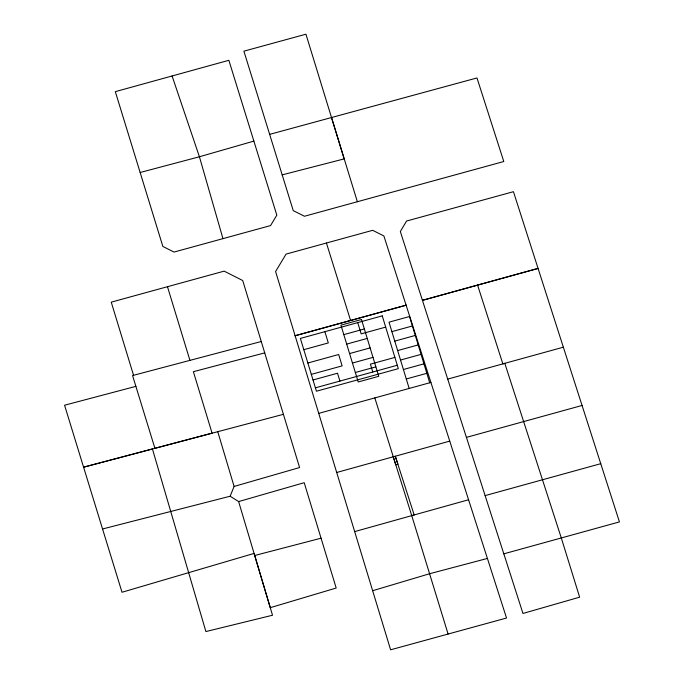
<?xml version="1.0" encoding="UTF-8"?>
<svg xmlns="http://www.w3.org/2000/svg" width="684" height="684" viewBox="0 0 684 684"><rect width="100%" height="100%" fill="white"/><g stroke="black" fill="none" stroke-linecap="round" stroke-linejoin="round"><path stroke-width="1.03" d="M135.877 386.357L64.561 405.227L102.557 528.98L230.149 496.225L234.099 486.435L217.76 431.689M372.643 590.719L429.885 573.654L487.41 558.443L506.528 618.028L390.615 649.8L275.592 271.514L286.066 254.106L372.669 230.32L383.878 235.937L487.41 558.443M253.875 141.109L228.858 60.295L115.322 91.656L162.86 246.454L174.035 252.063L270.582 225.575L276.823 215.135L253.875 141.109L199.42 156.764L140.16 172.496M234.099 486.435L299.592 467.548L242.726 280.534L224.147 271.138L111.253 302.157L133.551 375.277M238.622 501.577L304.2 482.69L336.195 588.026L270.266 607.674L238.622 501.577L230.149 496.225M354.671 531.605L414.179 514.949L395.301 456.228L397.891 464.222L395.797 464.821L374.823 397.908M393.257 456.792L411.734 515.633L468.566 499.765M477.577 285.1L422.447 300.336L538.077 268.419L477.577 285.1L502.851 363.871L563.351 347.19L619.439 521.909L503.817 553.835L400.337 231.525L406.553 221.043L513.445 191.691L563.351 347.19M447.721 379.107L504.801 363.341L561.299 537.94L579.639 597.175L522.969 613.454L503.817 553.835M336.699 472.49L449.721 441.12M466.445 437.375L582.067 405.458M600.757 463.684L485.127 495.609M343.813 334.63L364.358 328.97M303.799 349.686L328.303 342.932L324.883 331.68M385.682 327.114L361.178 333.869L357.749 322.626M346.694 344.095L367.24 338.435M391.889 331.637L412.426 325.977M307.851 363.007L338.666 354.517L342.128 365.88L311.314 374.37M349.575 353.568L370.112 347.899M394.771 341.111L415.308 335.442M352.457 363.033L372.994 357.373M397.652 350.576L418.189 344.916M313.016 379.979L337.528 373.225L339.914 381.073M394.899 357.407L370.395 364.162L372.78 372.011M355.338 372.498L375.875 366.838M400.525 360.041L421.07 354.38M315.409 387.828L397.284 365.256M403.406 369.505L423.952 363.845M406.287 378.979L426.833 373.31M318.718 413.375L430.92 382.45M269.641 134.372L476.979 77.95L503.792 161.518L304.466 216.255L293.256 210.646L243.897 51.18L305.936 34.2L357.364 201.729M261.288 341.496L132.568 375.55L154.909 448.319L212.083 433.152L193.375 371.703L264.734 352.876M283.398 414.324L83.593 467.189L152.429 448.961L205.901 631.563L272.523 615.241L254.08 553.416L122.017 592.259L102.557 528.98M254.67 555.502L321.035 538.205M282.159 174.882L344.197 158.893L331.535 117.537M172.086 75.975L199.42 156.764L222.967 238.639M411.734 515.633L448.088 634.025M326.43 243.034L350.584 320.471M429.714 382.784L409.545 316.512L389.008 322.173L409.169 388.444M167.477 286.707L189.921 360.357M406.099 305.192L295.112 335.75L406.099 305.192M361.477 319.505L340.931 325.165L358.219 381.963L378.756 376.303L361.477 319.505M382.262 315.863L300.379 338.435L316.444 391.222L398.319 368.659L382.262 315.863"/></g></svg>
